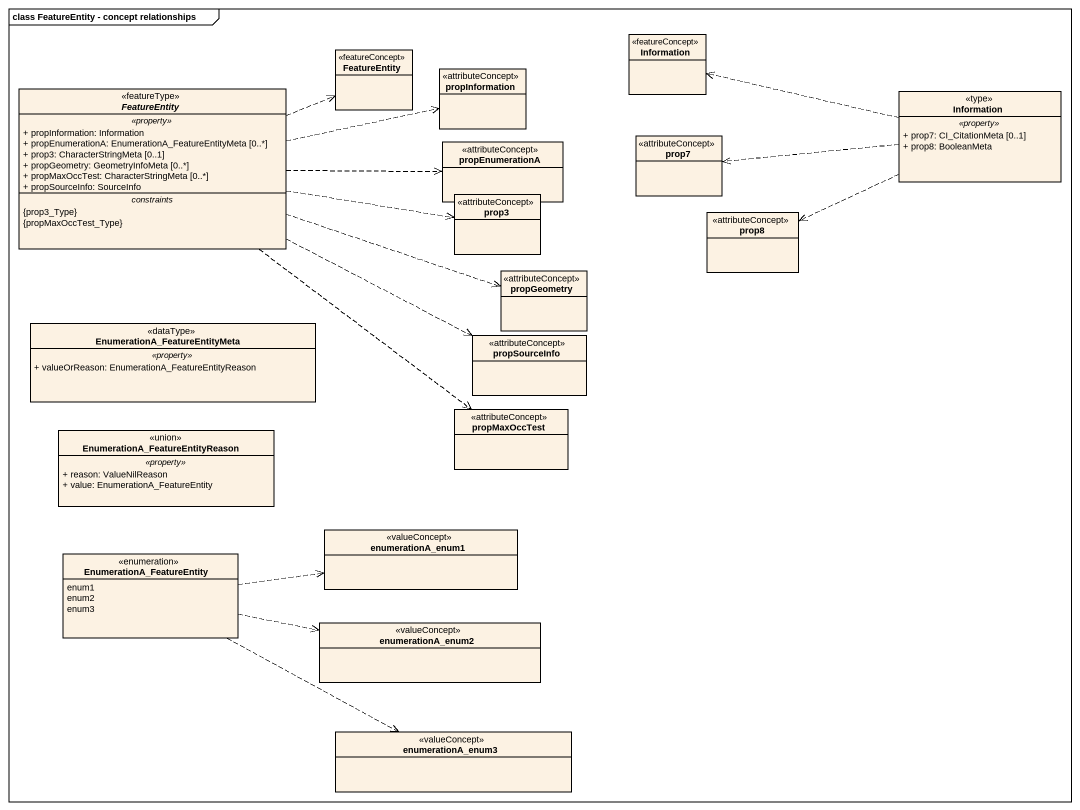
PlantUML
@startuml
mainframe class FeatureEntity - concept relationships
hide circle
hide empty members
skinparam classAttributeIconSize 0
class FeatureEntity <<featureConcept>>
class Information <<featureConcept>>
abstract class "FeatureEntity" as FeatureEntity_2 <<featureType>> {
  .. <<property>> ..
  + propInformation: Information
  + propEnumerationA: EnumerationA_FeatureEntityMeta [0..*]
  + prop3: CharacterStringMeta [0..1]
  + propGeometry: GeometryInfoMeta [0..*]
  + propMaxOccTest: CharacterStringMeta [0..*]
  + propSourceInfo: SourceInfo
  -- constraints --
  {prop3_Type}
  {propMaxOccTest_Type}
}
class propInformation <<attributeConcept>>
class "Information" as Information_2 <<type>> {
  .. <<property>> ..
  + prop7: CI_CitationMeta [0..1]
  + prop8: BooleanMeta
}
class propEnumerationA <<attributeConcept>>
class prop7 <<attributeConcept>>
class prop3 <<attributeConcept>>
class prop8 <<attributeConcept>>
class propGeometry <<attributeConcept>>
class "EnumerationA_FeatureEntityMeta" as EnumerationA <<dataType>> {
  .. <<property>> ..
  + valueOrReason: EnumerationA_FeatureEntityReason
}
class propSourceInfo <<attributeConcept>>
class "EnumerationA_FeatureEntityReason" as EnumerationA_2 <<union>> {
  .. <<property>> ..
  + reason: ValueNilReason
  + value: EnumerationA_FeatureEntity
}
class propMaxOccTest <<attributeConcept>>
enum EnumerationA_FeatureEntity {
  enum1
  enum2
  enum3
}
class enumerationA_enum1 <<valueConcept>>
class enumerationA_enum2 <<valueConcept>>
class enumerationA_enum3 <<valueConcept>>
FeatureEntity_2 .right.> FeatureEntity
FeatureEntity_2 .right.> propInformation
FeatureEntity_2 .right.> propEnumerationA
FeatureEntity_2 .right.> prop3
FeatureEntity_2 .right.> propGeometry
FeatureEntity_2 .right.> propSourceInfo
FeatureEntity_2 ..> propMaxOccTest
Information_2 .left.> Information
Information_2 .left.> prop7
Information_2 .left.> prop8
EnumerationA_FeatureEntity .right.> enumerationA_enum1
EnumerationA_FeatureEntity .right.> enumerationA_enum2
EnumerationA_FeatureEntity .right.> enumerationA_enum3
@enduml
